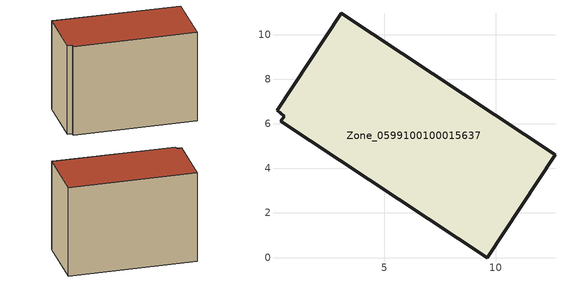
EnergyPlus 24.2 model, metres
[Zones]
Zone_0599100100015637
 floor ground (C_G): 9.62,0 0.35,6.11 0.51,6.35 0.18,6.61 3.05,10.96 12.66,4.61 z1.66
 wall outside (C_F): 9.62,0 12.66,4.61 3.05,10.96 0.18,6.61 0.51,6.35 0.35,6.11 9.62,0 z1.66:10.08
 roof outside (C_R): 0.35,6.11 9.62,0 12.66,4.61 3.05,10.96 0.18,6.61 0.51,6.35 z10.08
[BUILDING]
Pand.0599100100015637: North Axis=0; Terrain=City; Loads Convergence Tolerance Value=0.04; Temperature Convergence Tolerance Value=0.4; Solar Distribution=FullExterior; Maximum Number of Warmup Days=25; Minimum Number of Warmup Days=1
[Site:Location]
Rotterdam.The.Hague.AP_ZH_NLD Design_Conditions: Latitude=51.96; Longitude=4.45; Time Zone=1; Elevation=-4.5
[SITE:GROUNDTEMPERATURE:BUILDINGSURFACE]
18, 18, 18, 18, 18, 18, 18, 18, 18, 18, 18, 18
[MATERIAL] Thermal Absorptance=0.9; Solar Absorptance=0.7; Visible Absorptance=0.7
Name | Roughness | Thickness | Conductivity | Density | Specific Heat
G.TI.2015-2018 | MediumSmooth | 0.15 | 0.0428571 | 540 | 1210
F.TI.2015-2018 | Rough | 0.3 | 0.0666667 | 1920 | 840
R.TI.2015-2018 | MediumRough | 0.2 | 0.0333333 | 1500 | 1000
[CONSTRUCTION]
C_G: G.TI.2015-2018
C_F: F.TI.2015-2018
C_R: R.TI.2015-2018
[ZONE]
Zone_0599100100015637: Type=1; Multiplier=1; Ceiling Height=Autocalculate; Volume=Autocalculate; Floor Area=autocalculate; Part of Total Floor Area=Yes
[ZONEINFILTRATION:DESIGNFLOWRATE]
Infil_Zone_0599100100015637: Zone or ZoneList or Space or SpaceList=Zone_0599100100015637; Schedule=AlwaysOn; Design Flow Rate Calculation Method=Flow/Area; Flow Rate per Floor Area=0.0015; Constant Term Coefficient=1; Temperature Term Coefficient=0; Velocity Term Coefficient=0; Velocity Squared Term Coefficient=0
[HVACTEMPLATE:ZONE:IDEALLOADSAIRSYSTEM]
Zone_0599100100015637: Maximum Heating Supply Air Temperature=50; Minimum Cooling Supply Air Temperature=13; Maximum Heating Supply Air Humidity Ratio=0.0156; Minimum Cooling Supply Air Humidity Ratio=0.0077; Heating Limit=NoLimit; Cooling Limit=NoLimit; Dehumidification Control Type=ConstantSensibleHeatRatio; Cooling Sensible Heat Ratio=0.7; Dehumidification Setpoint=60; Humidification Control Type=None; Humidification Setpoint=30; Outdoor Air Method=None; Outdoor Air Flow Rate per Person=0.00944; Outdoor Air Flow Rate per Zone Floor Area=0; Outdoor Air Flow Rate per Zone=0; Demand Controlled Ventilation Type=None; Outdoor Air Economizer Type=NoEconomizer; Heat Recovery Type=None; Sensible Heat Recovery Effectiveness=0.7; Latent Heat Recovery Effectiveness=0.65
[ZONECONTROL:THERMOSTAT]
ThermostatControl_Zone_0599100100015637: Zone or ZoneList=Zone_0599100100015637; Control Type Schedule=DualSetpointControlType; Control 1=Thermostat_Zone_0599100100015637; Temperature Difference Between Cutout And Setpoint=0
[THERMOSTATSETPOINT:DUALSETPOINT]
Thermostat_Zone_0599100100015637: Heating Setpoint Temperature Schedule=HeatingSetpoint_Zone_0599100100015637; Cooling Setpoint Temperature Schedule=CoolingSetpoint_Zone_0599100100015637
[SCHEDULE:COMPACT]
HeatingSetpoint_Zone_0599100100015637: Through: 12/31, For: AllDays, Until: 24:00, 21
CoolingSetpoint_Zone_0599100100015637: Through: 12/31, For: AllDays, Until: 24:00, 24
DualSetpointControlType: Through: 12/31, For: AllDays, Until: 24:00, 4
AlwaysOn: Through: 12/31, For: AllDays, Until: 24:00, 1
